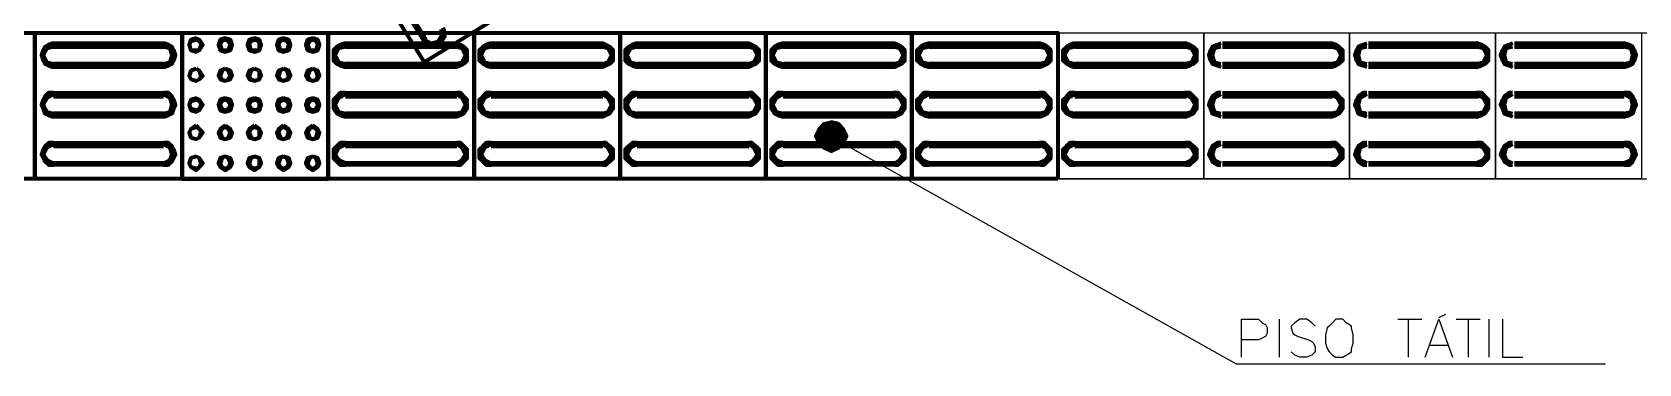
# Model space of a CAD drawing. Header units: millimetres. Extents: x 2273 to 2522, y 1034 to 1187.
# Drawn here: x 2297.339 to 2300.092, y 1104.944 to 1105.513 of the extents above; entities that cross this region are included whole.
import ezdxf

# ---------------------------------------------------------------- set-up
doc = ezdxf.new("R2010")
doc.units = ezdxf.units.MM
doc.linetypes.add('DASHED', pattern=[19.05, 12.7, -6.35])
doc.layers.add('LAYER8', color=8, linetype='Continuous')
doc.layers.add('PAREDES', color=4, linetype='Continuous', lineweight=100)
doc.layers.add('projeção coberta', color=252, linetype='DASHED', lineweight=0)

# ---------------------------------------------------------------- blocks, each defined once
blk = doc.blocks.new('VBCX')
at = {"layer": 'PAREDES', "color": 160, "linetype": 'Continuous'}
for points in [[(85.324, 142.0627), (85.224, 142.2245)], [(85.327, 142.0657), (85.2299, 142.2275)], [(85.3211, 142.0657), (85.327, 142.0598), (85.3328, 142.0569), (85.3417, 142.0539), (85.3505, 142.0569), (85.3534, 142.0627), (85.3593, 142.0716), (85.3593, 142.0775), (85.3564, 142.0863)], [(85.324, 142.0657), (85.3358, 142.0598), (85.3475, 142.0627), (85.3534, 142.0716), (85.3534, 142.0833)], [(84.6564, 141.8275), (84.4064, 141.8275), (84.4064, 142.0775), (84.6564, 142.0775), (84.6564, 141.8275)], [(84.9093, 141.8275), (84.6564, 141.8275), (84.6564, 142.0775), (84.9093, 142.0775), (84.9093, 141.8275)], [(84.6887, 142.0598), (84.6799, 142.0569), (84.674, 142.0539), (84.6711, 142.048), (84.6681, 142.0392), (84.6711, 142.0304), (84.674, 142.0245), (84.6799, 142.0216), (84.6887, 142.0186)], [(84.6887, 142.0539), (84.677, 142.051), (84.6711, 142.0392), (84.677, 142.0275), (84.6887, 142.0245)], [(84.6887, 142.0598), (84.877, 142.0598)], [(84.6887, 142.0539), (84.877, 142.0539)], [(84.877, 142.0186), (84.8858, 142.0216), (84.8917, 142.0245), (84.8946, 142.0304), (84.8975, 142.0392), (84.8946, 142.048), (84.8917, 142.0539), (84.8858, 142.0569), (84.877, 142.0598)], [(84.877, 142.0245), (84.8887, 142.0275), (84.8917, 142.0392), (84.8887, 142.051), (84.877, 142.0539)], [(85.4093, 141.8275), (85.1593, 141.8275), (85.1593, 142.0775), (85.4093, 142.0775), (85.4093, 141.8275)], [(85.1887, 142.0598), (85.1799, 142.0569), (85.174, 142.0539), (85.1681, 142.048), (85.1681, 142.0392), (85.1681, 142.0304), (85.174, 142.0245), (85.1799, 142.0216), (85.1887, 142.0186)], [(85.1887, 142.0539), (85.177, 142.051), (85.1711, 142.0392), (85.177, 142.0275), (85.1887, 142.0245)], [(85.1887, 142.0598), (85.3799, 142.0598)], [(85.1887, 142.0539), (85.3799, 142.0539)], [(85.3799, 142.0186), (85.3858, 142.0216), (85.3917, 142.0245), (85.3975, 142.0304), (85.3975, 142.0392), (85.3975, 142.048), (85.3917, 142.0539), (85.3858, 142.0569), (85.3799, 142.0598)], [(85.3799, 142.0245), (85.3887, 142.0275), (85.3946, 142.0392), (85.3887, 142.051), (85.3799, 142.0539)], [(85.6593, 141.8275), (85.4093, 141.8275), (85.4093, 142.0775), (85.6593, 142.0775), (85.6593, 141.8275)], [(85.4387, 142.0598), (85.4299, 142.0569), (85.424, 142.0539), (85.4181, 142.048), (85.4181, 142.0392), (85.4181, 142.0304), (85.424, 142.0245), (85.4299, 142.0216), (85.4387, 142.0186)], [(85.4387, 142.0539), (85.427, 142.051), (85.4211, 142.0392), (85.427, 142.0275), (85.4387, 142.0245)], [(85.4387, 142.0598), (85.6299, 142.0598)], [(85.4387, 142.0539), (85.6299, 142.0539)], [(85.6299, 142.0186), (85.6358, 142.0216), (85.6417, 142.0245), (85.6475, 142.0304), (85.6475, 142.0392), (85.6475, 142.048), (85.6417, 142.0539), (85.6358, 142.0569), (85.6299, 142.0598)], [(85.6299, 142.0245), (85.6387, 142.0275), (85.6446, 142.0392), (85.6387, 142.051), (85.6299, 142.0539)], [(85.9093, 141.8275), (85.6593, 141.8275), (85.6593, 142.0775), (85.9093, 142.0775), (85.9093, 141.8275)], [(85.6887, 142.0598), (85.6799, 142.0569), (85.674, 142.0539), (85.6681, 142.048), (85.6681, 142.0392), (85.6681, 142.0304), (85.674, 142.0245), (85.6799, 142.0216), (85.6887, 142.0186)], [(85.6887, 142.0539), (85.677, 142.051), (85.6711, 142.0392), (85.677, 142.0275), (85.6887, 142.0245)], [(85.6887, 142.0598), (85.8799, 142.0598)], [(85.6887, 142.0539), (85.8799, 142.0539)], [(85.8799, 142.0186), (85.8858, 142.0216), (85.8917, 142.0245), (85.8975, 142.0304), (85.8975, 142.0392), (85.8975, 142.048), (85.8917, 142.0539), (85.8858, 142.0569), (85.8799, 142.0598)], [(85.8799, 142.0245), (85.8887, 142.0275), (85.8946, 142.0392), (85.8887, 142.051), (85.8799, 142.0539)], [(86.1593, 141.8275), (85.9093, 141.8275), (85.9093, 142.0775), (86.1593, 142.0775), (86.1593, 141.8275)], [(85.9387, 142.0598), (85.9299, 142.0569), (85.924, 142.0539), (85.9181, 142.048), (85.9181, 142.0392), (85.9181, 142.0304), (85.924, 142.0245), (85.9299, 142.0216), (85.9387, 142.0186)], [(85.9387, 142.0539), (85.927, 142.051), (85.9211, 142.0392), (85.927, 142.0275), (85.9387, 142.0245)], [(85.9387, 142.0598), (86.1299, 142.0598)], [(85.9387, 142.0539), (86.1299, 142.0539)], [(86.1299, 142.0186), (86.1358, 142.0216), (86.1417, 142.0245), (86.1475, 142.0304), (86.1475, 142.0392), (86.1475, 142.048), (86.1417, 142.0539), (86.1358, 142.0569), (86.127, 142.0598)], [(86.1299, 142.0245), (86.1387, 142.0275), (86.1446, 142.0392), (86.1387, 142.051), (86.127, 142.0539)], [(86.4093, 141.8275), (86.1593, 141.8275), (86.1593, 142.0775), (86.4093, 142.0775), (86.4093, 141.8275)], [(86.1887, 142.0598), (86.1799, 142.0569), (86.174, 142.0539), (86.1681, 142.048), (86.1681, 142.0392), (86.1681, 142.0304), (86.174, 142.0245), (86.1799, 142.0216), (86.1887, 142.0186)], [(86.1887, 142.0539), (86.177, 142.051), (86.1711, 142.0392), (86.177, 142.0275), (86.1887, 142.0245)], [(86.1887, 142.0598), (86.3799, 142.0598)], [(86.1887, 142.0539), (86.3799, 142.0539)], [(86.3799, 142.0186), (86.3858, 142.0216), (86.3917, 142.0245), (86.3975, 142.0304), (86.3975, 142.0392), (86.3975, 142.048), (86.3917, 142.0539), (86.3858, 142.0569), (86.377, 142.0598)], [(86.377, 142.0245), (86.3887, 142.0275), (86.3946, 142.0392), (86.3887, 142.051), (86.377, 142.0539)], [(86.4387, 142.0598), (86.4299, 142.0569), (86.424, 142.0539), (86.4181, 142.048), (86.4181, 142.0392), (86.4181, 142.0304), (86.424, 142.0245), (86.4299, 142.0216), (86.4387, 142.0186)], [(86.4387, 142.0539), (86.427, 142.051), (86.4211, 142.0392), (86.427, 142.0275), (86.4387, 142.0245)], [(86.4387, 142.0598), (86.6299, 142.0598)], [(86.4387, 142.0539), (86.6299, 142.0539)], [(86.627, 142.0186), (86.6358, 142.0216), (86.6417, 142.0245), (86.6475, 142.0304), (86.6475, 142.0392), (86.6475, 142.048), (86.6417, 142.0539), (86.6358, 142.0569), (86.627, 142.0598)], [(86.627, 142.0245), (86.6387, 142.0275), (86.6446, 142.0392), (86.6387, 142.051), (86.627, 142.0539)], [(86.6887, 142.0598), (86.6828, 142.0569), (86.674, 142.0539), (86.6711, 142.048), (86.6681, 142.0392), (86.6711, 142.0304), (86.674, 142.0245), (86.6828, 142.0216), (86.6887, 142.0186)], [(86.6887, 142.0539), (86.677, 142.051), (86.674, 142.0392), (86.677, 142.0275), (86.6887, 142.0245)], [(86.6917, 142.0598), (86.8799, 142.0598)], [(86.6917, 142.0539), (86.8799, 142.0539)], [(86.877, 142.0186), (86.8858, 142.0216), (86.8917, 142.0245), (86.8975, 142.0304), (86.8975, 142.0392), (86.8975, 142.048), (86.8917, 142.0539), (86.8858, 142.0569), (86.877, 142.0598)], [(86.877, 142.0245), (86.8887, 142.0275), (86.8946, 142.0392), (86.8887, 142.051), (86.877, 142.0539)], [(86.9387, 142.0598), (86.9328, 142.0569), (86.924, 142.0539), (86.9211, 142.048), (86.9181, 142.0392), (86.9211, 142.0304), (86.924, 142.0245), (86.9328, 142.0216), (86.9387, 142.0186)], [(86.9387, 142.0539), (86.927, 142.051), (86.924, 142.0392), (86.927, 142.0275), (86.9387, 142.0245)], [(86.9417, 142.0598), (87.1299, 142.0598)], [(86.9417, 142.0539), (87.1299, 142.0539)], [(87.127, 142.0186), (87.1358, 142.0216), (87.1417, 142.0245), (87.1475, 142.0304), (87.1475, 142.0392), (87.1475, 142.048), (87.1417, 142.0539), (87.1358, 142.0569), (87.127, 142.0598)], [(87.127, 142.0245), (87.1387, 142.0275), (87.1446, 142.0392), (87.1387, 142.051), (87.127, 142.0539)], [(87.1887, 142.0598), (87.1828, 142.0569), (87.174, 142.0539), (87.1711, 142.048), (87.1681, 142.0392), (87.1711, 142.0304), (87.174, 142.0245), (87.1828, 142.0216), (87.1887, 142.0186)], [(87.1887, 142.0539), (87.177, 142.051), (87.174, 142.0392), (87.177, 142.0275), (87.1887, 142.0245)], [(87.1917, 142.0598), (87.3799, 142.0598)], [(87.1917, 142.0539), (87.3799, 142.0539)], [(87.3799, 142.0186), (87.3887, 142.0216), (87.3946, 142.0245), (87.3975, 142.0304), (87.4005, 142.0392), (87.3975, 142.048), (87.3946, 142.0539), (87.3887, 142.0569), (87.3799, 142.0598)], [(87.3799, 142.0245), (87.3917, 142.0275), (87.3946, 142.0392), (87.3917, 142.051), (87.3799, 142.0539)], [(84.877, 142.0245), (84.6887, 142.0245)], [(85.3799, 142.0245), (85.1887, 142.0245)], [(85.6299, 142.0245), (85.4387, 142.0245)], [(85.8799, 142.0245), (85.6887, 142.0245)], [(86.1299, 142.0245), (85.9387, 142.0245)], [(86.3799, 142.0245), (86.1887, 142.0245)], [(86.6299, 142.0245), (86.4387, 142.0245)], [(86.8799, 142.0245), (86.6917, 142.0245)], [(87.1299, 142.0245), (86.9417, 142.0245)], [(87.3799, 142.0245), (87.1917, 142.0245)], [(84.877, 142.0186), (84.6887, 142.0186)], [(85.3799, 142.0186), (85.1887, 142.0186)], [(85.6299, 142.0186), (85.4387, 142.0186)], [(85.8799, 142.0186), (85.6887, 142.0186)], [(86.1299, 142.0186), (85.9387, 142.0186)], [(86.3799, 142.0186), (86.1887, 142.0186)], [(86.6299, 142.0186), (86.4387, 142.0186)], [(86.8799, 142.0186), (86.6917, 142.0186)], [(87.1299, 142.0186), (86.9417, 142.0186)], [(87.3799, 142.0186), (87.1917, 142.0186)], [(84.6887, 141.9745), (84.6799, 141.9745), (84.674, 141.9686), (84.6711, 141.9627), (84.6681, 141.9539), (84.6711, 141.948), (84.674, 141.9392), (84.6799, 141.9363), (84.6887, 141.9333)], [(84.6887, 141.9716), (84.677, 141.9657), (84.6711, 141.9539), (84.677, 141.9422), (84.6887, 141.9392)], [(84.6887, 141.9745), (84.877, 141.9745)], [(84.877, 141.9333), (84.8858, 141.9363), (84.8917, 141.9392), (84.8946, 141.948), (84.8975, 141.9539), (84.8946, 141.9627), (84.8917, 141.9686), (84.8858, 141.9745), (84.877, 141.9745)], [(84.877, 141.9392), (84.8887, 141.9422), (84.8917, 141.9539), (84.8887, 141.9657), (84.877, 141.9716)], [(85.1887, 141.9745), (85.1799, 141.9745), (85.174, 141.9686), (85.1681, 141.9627), (85.1681, 141.9539), (85.1681, 141.948), (85.174, 141.9392), (85.1799, 141.9363), (85.1887, 141.9333)], [(85.1887, 141.9716), (85.177, 141.9657), (85.1711, 141.9539), (85.177, 141.9422), (85.1887, 141.9392)], [(85.1887, 141.9745), (85.3799, 141.9745)], [(85.3799, 141.9333), (85.3858, 141.9363), (85.3917, 141.9392), (85.3975, 141.948), (85.3975, 141.9539), (85.3975, 141.9627), (85.3917, 141.9686), (85.3858, 141.9745), (85.3799, 141.9745)], [(85.3799, 141.9392), (85.3887, 141.9422), (85.3946, 141.9539), (85.3887, 141.9657), (85.3799, 141.9716)], [(85.4387, 141.9745), (85.4299, 141.9745), (85.424, 141.9686), (85.4181, 141.9627), (85.4181, 141.9539), (85.4181, 141.948), (85.424, 141.9392), (85.4299, 141.9363), (85.4387, 141.9333)], [(85.4387, 141.9716), (85.427, 141.9657), (85.4211, 141.9539), (85.427, 141.9422), (85.4387, 141.9392)], [(85.4387, 141.9745), (85.6299, 141.9745)], [(85.6299, 141.9333), (85.6358, 141.9363), (85.6417, 141.9392), (85.6475, 141.948), (85.6475, 141.9539), (85.6475, 141.9627), (85.6417, 141.9686), (85.6358, 141.9745), (85.6299, 141.9745)], [(85.6299, 141.9392), (85.6387, 141.9422), (85.6446, 141.9539), (85.6387, 141.9657), (85.6299, 141.9716)], [(85.6887, 141.9745), (85.6799, 141.9745), (85.674, 141.9686), (85.6681, 141.9627), (85.6681, 141.9539), (85.6681, 141.948), (85.674, 141.9392), (85.6799, 141.9363), (85.6887, 141.9333)], [(85.6887, 141.9716), (85.677, 141.9657), (85.6711, 141.9539), (85.677, 141.9422), (85.6887, 141.9392)], [(85.6887, 141.9745), (85.8799, 141.9745)], [(85.8799, 141.9333), (85.8858, 141.9363), (85.8917, 141.9392), (85.8975, 141.948), (85.8975, 141.9539), (85.8975, 141.9627), (85.8917, 141.9686), (85.8858, 141.9745), (85.8799, 141.9745)], [(85.8799, 141.9392), (85.8887, 141.9422), (85.8946, 141.9539), (85.8887, 141.9657), (85.8799, 141.9716)], [(85.9387, 141.9745), (85.9299, 141.9745), (85.924, 141.9686), (85.9181, 141.9627), (85.9181, 141.9539), (85.9181, 141.948), (85.924, 141.9392), (85.9299, 141.9363), (85.9387, 141.9333)], [(85.9387, 141.9716), (85.927, 141.9657), (85.9211, 141.9539), (85.927, 141.9422), (85.9387, 141.9392)], [(85.9387, 141.9745), (86.1299, 141.9745)], [(86.1299, 141.9333), (86.1358, 141.9363), (86.1417, 141.9392), (86.1475, 141.948), (86.1475, 141.9539), (86.1475, 141.9627), (86.1417, 141.9686), (86.1358, 141.9745), (86.127, 141.9745)], [(86.1299, 141.9392), (86.1387, 141.9422), (86.1446, 141.9539), (86.1387, 141.9657), (86.127, 141.9716)], [(86.1887, 141.9745), (86.1799, 141.9745), (86.174, 141.9686), (86.1681, 141.9627), (86.1681, 141.9539), (86.1681, 141.948), (86.174, 141.9392), (86.1799, 141.9363), (86.1887, 141.9333)], [(86.1887, 141.9716), (86.177, 141.9657), (86.1711, 141.9539), (86.177, 141.9422), (86.1887, 141.9392)], [(86.1887, 141.9745), (86.3799, 141.9745)], [(86.3799, 141.9333), (86.3858, 141.9363), (86.3917, 141.9392), (86.3975, 141.948), (86.3975, 141.9539), (86.3975, 141.9627), (86.3917, 141.9686), (86.3858, 141.9745), (86.377, 141.9745)], [(86.377, 141.9392), (86.3887, 141.9422), (86.3946, 141.9539), (86.3887, 141.9657), (86.377, 141.9716)], [(86.4387, 141.9745), (86.4299, 141.9745), (86.424, 141.9686), (86.4181, 141.9627), (86.4181, 141.9539), (86.4181, 141.948), (86.424, 141.9392), (86.4299, 141.9363), (86.4387, 141.9333)], [(86.4387, 141.9716), (86.427, 141.9657), (86.4211, 141.9539), (86.427, 141.9422), (86.4387, 141.9392)], [(86.4387, 141.9745), (86.6299, 141.9745)], [(86.627, 141.9333), (86.6358, 141.9363), (86.6417, 141.9392), (86.6475, 141.948), (86.6475, 141.9539), (86.6475, 141.9627), (86.6417, 141.9686), (86.6358, 141.9745), (86.627, 141.9745)], [(86.627, 141.9392), (86.6387, 141.9422), (86.6446, 141.9539), (86.6387, 141.9657), (86.627, 141.9716)], [(86.6887, 141.9745), (86.6828, 141.9745), (86.674, 141.9686), (86.6711, 141.9627), (86.6681, 141.9539), (86.6711, 141.948), (86.674, 141.9392), (86.6828, 141.9363), (86.6887, 141.9333)], [(86.6887, 141.9716), (86.677, 141.9657), (86.674, 141.9539), (86.677, 141.9422), (86.6887, 141.9392)], [(86.6917, 141.9745), (86.8799, 141.9745)], [(86.877, 141.9333), (86.8858, 141.9363), (86.8917, 141.9392), (86.8975, 141.948), (86.8975, 141.9539), (86.8975, 141.9627), (86.8917, 141.9686), (86.8858, 141.9745), (86.877, 141.9745)], [(86.877, 141.9392), (86.8887, 141.9422), (86.8946, 141.9539), (86.8887, 141.9657), (86.877, 141.9716)], [(86.9387, 141.9745), (86.9328, 141.9745), (86.924, 141.9686), (86.9211, 141.9627), (86.9181, 141.9539), (86.9211, 141.948), (86.924, 141.9392), (86.9328, 141.9363), (86.9387, 141.9333)], [(86.9387, 141.9716), (86.927, 141.9657), (86.924, 141.9539), (86.927, 141.9422), (86.9387, 141.9392)], [(86.9417, 141.9745), (87.1299, 141.9745)], [(87.127, 141.9333), (87.1358, 141.9363), (87.1417, 141.9392), (87.1475, 141.948), (87.1475, 141.9539), (87.1475, 141.9627), (87.1417, 141.9686), (87.1358, 141.9745), (87.127, 141.9745)], [(87.127, 141.9392), (87.1387, 141.9422), (87.1446, 141.9539), (87.1387, 141.9657), (87.127, 141.9716)], [(87.1887, 141.9745), (87.1828, 141.9745), (87.174, 141.9686), (87.1711, 141.9627), (87.1681, 141.9539), (87.1711, 141.948), (87.174, 141.9392), (87.1828, 141.9363), (87.1887, 141.9333)], [(87.1887, 141.9716), (87.177, 141.9657), (87.174, 141.9539), (87.177, 141.9422), (87.1887, 141.9392)], [(87.1917, 141.9745), (87.3799, 141.9745)], [(87.3799, 141.9333), (87.3887, 141.9363), (87.3946, 141.9392), (87.3975, 141.948), (87.4005, 141.9539), (87.3975, 141.9627), (87.3946, 141.9686), (87.3887, 141.9745), (87.3799, 141.9745)], [(87.3799, 141.9392), (87.3917, 141.9422), (87.3946, 141.9539), (87.3917, 141.9657), (87.3799, 141.9716)], [(84.6887, 141.9686), (84.877, 141.9686)], [(85.1887, 141.9686), (85.3799, 141.9686)], [(85.4387, 141.9686), (85.6299, 141.9686)], [(85.6887, 141.9686), (85.8799, 141.9686)], [(85.9387, 141.9686), (86.1299, 141.9686)], [(86.1887, 141.9686), (86.3799, 141.9686)], [(86.4387, 141.9686), (86.6299, 141.9686)], [(86.6917, 141.9686), (86.8799, 141.9686)], [(86.9417, 141.9686), (87.1299, 141.9686)], [(87.1917, 141.9686), (87.3799, 141.9686)], [(84.877, 141.9392), (84.6887, 141.9392)], [(84.877, 141.9333), (84.6887, 141.9333)], [(85.3799, 141.9392), (85.1887, 141.9392)], [(85.3799, 141.9333), (85.1887, 141.9333)], [(85.6299, 141.9392), (85.4387, 141.9392)], [(85.6299, 141.9333), (85.4387, 141.9333)], [(85.8799, 141.9392), (85.6887, 141.9392)], [(85.8799, 141.9333), (85.6887, 141.9333)], [(86.1299, 141.9392), (85.9387, 141.9392)], [(86.1299, 141.9333), (85.9387, 141.9333)], [(86.3799, 141.9392), (86.1887, 141.9392)], [(86.3799, 141.9333), (86.1887, 141.9333)], [(86.6299, 141.9392), (86.4387, 141.9392)], [(86.6299, 141.9333), (86.4387, 141.9333)], [(86.8799, 141.9392), (86.6917, 141.9392)], [(86.8799, 141.9333), (86.6917, 141.9333)], [(87.1299, 141.9392), (86.9417, 141.9392)], [(87.1299, 141.9333), (86.9417, 141.9333)], [(87.3799, 141.9392), (87.1917, 141.9392)], [(87.3799, 141.9333), (87.1917, 141.9333)], [(84.6887, 141.8892), (84.6799, 141.8892), (84.674, 141.8833), (84.6711, 141.8775), (84.6681, 141.8686), (84.6711, 141.8627), (84.674, 141.8569), (84.6799, 141.851), (84.6887, 141.851)], [(84.6887, 141.8892), (84.877, 141.8892)], [(84.877, 141.851), (84.8858, 141.851), (84.8917, 141.8569), (84.8946, 141.8627), (84.8975, 141.8686), (84.8946, 141.8775), (84.8917, 141.8833), (84.8858, 141.8892), (84.877, 141.8892)], [(85.1887, 141.8892), (85.1799, 141.8892), (85.174, 141.8833), (85.1681, 141.8775), (85.1681, 141.8686), (85.1681, 141.8627), (85.174, 141.8569), (85.1799, 141.851), (85.1887, 141.851)], [(85.1887, 141.8892), (85.3799, 141.8892)], [(85.3799, 141.851), (85.3858, 141.851), (85.3917, 141.8569), (85.3975, 141.8627), (85.3975, 141.8686), (85.3975, 141.8775), (85.3917, 141.8833), (85.3858, 141.8892), (85.3799, 141.8892)], [(85.4387, 141.8892), (85.4299, 141.8892), (85.424, 141.8833), (85.4181, 141.8775), (85.4181, 141.8686), (85.4181, 141.8627), (85.424, 141.8569), (85.4299, 141.851), (85.4387, 141.851)], [(85.4387, 141.8892), (85.6299, 141.8892)], [(85.6299, 141.851), (85.6358, 141.851), (85.6417, 141.8569), (85.6475, 141.8627), (85.6475, 141.8686), (85.6475, 141.8775), (85.6417, 141.8833), (85.6358, 141.8892), (85.6299, 141.8892)], [(85.6887, 141.8892), (85.6799, 141.8892), (85.674, 141.8833), (85.6681, 141.8775), (85.6681, 141.8686), (85.6681, 141.8627), (85.674, 141.8569), (85.6799, 141.851), (85.6887, 141.851)], [(85.6887, 141.8892), (85.8799, 141.8892)], [(85.8799, 141.851), (85.8858, 141.851), (85.8917, 141.8569), (85.8975, 141.8627), (85.8975, 141.8686), (85.8975, 141.8775), (85.8917, 141.8833), (85.8858, 141.8892), (85.8799, 141.8892)], [(85.9387, 141.8892), (85.9299, 141.8892), (85.924, 141.8833), (85.9181, 141.8775), (85.9181, 141.8686), (85.9181, 141.8627), (85.924, 141.8569), (85.9299, 141.851), (85.9387, 141.851)], [(85.9387, 141.8892), (86.1299, 141.8892)], [(86.1299, 141.851), (86.1358, 141.851), (86.1417, 141.8569), (86.1475, 141.8627), (86.1475, 141.8686), (86.1475, 141.8775), (86.1417, 141.8833), (86.1358, 141.8892), (86.127, 141.8892)], [(86.1887, 141.8892), (86.1799, 141.8892), (86.174, 141.8833), (86.1681, 141.8775), (86.1681, 141.8686), (86.1681, 141.8627), (86.174, 141.8569), (86.1799, 141.851), (86.1887, 141.851)], [(86.1887, 141.8892), (86.3799, 141.8892)], [(86.3799, 141.851), (86.3858, 141.851), (86.3917, 141.8569), (86.3975, 141.8627), (86.3975, 141.8686), (86.3975, 141.8775), (86.3917, 141.8833), (86.3858, 141.8892), (86.377, 141.8892)], [(86.4387, 141.8892), (86.4299, 141.8892), (86.424, 141.8833), (86.4181, 141.8775), (86.4181, 141.8686), (86.4181, 141.8627), (86.424, 141.8569), (86.4299, 141.851), (86.4387, 141.851)], [(86.4387, 141.8892), (86.6299, 141.8892)], [(86.627, 141.851), (86.6358, 141.851), (86.6417, 141.8569), (86.6475, 141.8627), (86.6475, 141.8686), (86.6475, 141.8775), (86.6417, 141.8833), (86.6358, 141.8892), (86.627, 141.8892)], [(86.6887, 141.8892), (86.6828, 141.8892), (86.674, 141.8833), (86.6711, 141.8775), (86.6681, 141.8686), (86.6711, 141.8627), (86.674, 141.8569), (86.6828, 141.851), (86.6887, 141.851)], [(86.6917, 141.8892), (86.8799, 141.8892)], [(86.877, 141.851), (86.8858, 141.851), (86.8917, 141.8569), (86.8975, 141.8627), (86.8975, 141.8686), (86.8975, 141.8775), (86.8917, 141.8833), (86.8858, 141.8892), (86.877, 141.8892)], [(86.9387, 141.8892), (86.9328, 141.8892), (86.924, 141.8833), (86.9211, 141.8775), (86.9181, 141.8686), (86.9211, 141.8627), (86.924, 141.8569), (86.9328, 141.851), (86.9387, 141.851)], [(86.9417, 141.8892), (87.1299, 141.8892)], [(87.127, 141.851), (87.1358, 141.851), (87.1417, 141.8569), (87.1475, 141.8627), (87.1475, 141.8686), (87.1475, 141.8775), (87.1417, 141.8833), (87.1358, 141.8892), (87.127, 141.8892)], [(87.1887, 141.8892), (87.1828, 141.8892), (87.174, 141.8833), (87.1711, 141.8775), (87.1681, 141.8686), (87.1711, 141.8627), (87.174, 141.8569), (87.1828, 141.851), (87.1887, 141.851)], [(87.1917, 141.8892), (87.3799, 141.8892)], [(87.3799, 141.851), (87.3887, 141.851), (87.3946, 141.8569), (87.3975, 141.8627), (87.4005, 141.8686), (87.3975, 141.8775), (87.3946, 141.8833), (87.3887, 141.8892), (87.3799, 141.8892)], [(84.6887, 141.8863), (84.677, 141.8804), (84.6711, 141.8686), (84.677, 141.8598), (84.6887, 141.8539)], [(84.6887, 141.8833), (84.877, 141.8833)], [(84.877, 141.8539), (84.8887, 141.8598), (84.8917, 141.8686), (84.8887, 141.8804), (84.877, 141.8863)], [(85.1887, 141.8863), (85.177, 141.8804), (85.1711, 141.8686), (85.177, 141.8598), (85.1887, 141.8539)], [(85.1887, 141.8833), (85.3799, 141.8833)], [(85.3799, 141.8539), (85.3887, 141.8598), (85.3946, 141.8686), (85.3887, 141.8804), (85.3799, 141.8863)], [(85.4387, 141.8863), (85.427, 141.8804), (85.4211, 141.8686), (85.427, 141.8598), (85.4387, 141.8539)], [(85.4387, 141.8833), (85.6299, 141.8833)], [(85.6299, 141.8539), (85.6387, 141.8598), (85.6446, 141.8686), (85.6387, 141.8804), (85.6299, 141.8863)], [(85.6887, 141.8863), (85.677, 141.8804), (85.6711, 141.8686), (85.677, 141.8598), (85.6887, 141.8539)], [(85.6887, 141.8833), (85.8799, 141.8833)], [(85.8799, 141.8539), (85.8887, 141.8598), (85.8946, 141.8686), (85.8887, 141.8804), (85.8799, 141.8863)], [(85.9387, 141.8863), (85.927, 141.8804), (85.9211, 141.8686), (85.927, 141.8598), (85.9387, 141.8539)], [(85.9387, 141.8833), (86.1299, 141.8833)], [(86.1299, 141.8539), (86.1387, 141.8598), (86.1446, 141.8686), (86.1387, 141.8804), (86.127, 141.8863)], [(86.1887, 141.8863), (86.177, 141.8804), (86.1711, 141.8686), (86.177, 141.8598), (86.1887, 141.8539)], [(86.1887, 141.8833), (86.3799, 141.8833)], [(86.377, 141.8539), (86.3887, 141.8598), (86.3946, 141.8686), (86.3887, 141.8804), (86.377, 141.8863)], [(86.4387, 141.8863), (86.427, 141.8804), (86.4211, 141.8686), (86.427, 141.8598), (86.4387, 141.8539)], [(86.4387, 141.8833), (86.6299, 141.8833)], [(86.627, 141.8539), (86.6387, 141.8598), (86.6446, 141.8686), (86.6387, 141.8804), (86.627, 141.8863)], [(86.6887, 141.8863), (86.677, 141.8804), (86.674, 141.8686), (86.677, 141.8598), (86.6887, 141.8539)], [(86.6917, 141.8833), (86.8799, 141.8833)], [(86.877, 141.8539), (86.8887, 141.8598), (86.8946, 141.8686), (86.8887, 141.8804), (86.877, 141.8863)], [(86.9387, 141.8863), (86.927, 141.8804), (86.924, 141.8686), (86.927, 141.8598), (86.9387, 141.8539)], [(86.9417, 141.8833), (87.1299, 141.8833)], [(87.127, 141.8539), (87.1387, 141.8598), (87.1446, 141.8686), (87.1387, 141.8804), (87.127, 141.8863)], [(87.1887, 141.8863), (87.177, 141.8804), (87.174, 141.8686), (87.177, 141.8598), (87.1887, 141.8539)], [(87.1917, 141.8833), (87.3799, 141.8833)], [(87.3799, 141.8539), (87.3917, 141.8598), (87.3946, 141.8686), (87.3917, 141.8804), (87.3799, 141.8863)], [(84.877, 141.8539), (84.6887, 141.8539)], [(84.877, 141.851), (84.6887, 141.851)], [(85.3799, 141.8539), (85.1887, 141.8539)], [(85.3799, 141.851), (85.1887, 141.851)], [(85.6299, 141.8539), (85.4387, 141.8539)], [(85.6299, 141.851), (85.4387, 141.851)], [(85.8799, 141.8539), (85.6887, 141.8539)], [(85.8799, 141.851), (85.6887, 141.851)], [(86.1299, 141.8539), (85.9387, 141.8539)], [(86.1299, 141.851), (85.9387, 141.851)], [(86.3799, 141.8539), (86.1887, 141.8539)], [(86.3799, 141.851), (86.1887, 141.851)], [(86.6299, 141.8539), (86.4387, 141.8539)], [(86.6299, 141.851), (86.4387, 141.851)], [(86.8799, 141.8539), (86.6917, 141.8539)], [(86.8799, 141.851), (86.6917, 141.851)], [(87.1299, 141.8539), (86.9417, 141.8539)], [(87.1299, 141.851), (86.9417, 141.851)], [(87.3799, 141.8539), (87.1917, 141.8539)], [(87.3799, 141.851), (87.1917, 141.851)]]:
    blk.add_lwpolyline(points, dxfattribs=at)
at = {"layer": 'PAREDES', "color": 30, "linetype": 'Continuous'}
for points in [[(84.9093, 142.0775), (85.1593, 142.0775), (85.1593, 141.8275), (84.9093, 141.8275), (84.9093, 142.0775)], [(84.9328, 142.0686), (84.924, 142.0657), (84.9211, 142.0569), (84.924, 142.048), (84.9328, 142.0451), (84.9387, 142.048), (84.9446, 142.0569), (84.9387, 142.0657), (84.9328, 142.0686)], [(84.9328, 142.0657), (84.924, 142.0627), (84.9211, 142.0569), (84.924, 142.048), (84.9328, 142.048), (84.9387, 142.048), (84.9417, 142.0569), (84.9387, 142.0627), (84.9328, 142.0657)], [(84.9828, 142.0686), (84.974, 142.0657), (84.9711, 142.0569), (84.974, 142.048), (84.9828, 142.0451), (84.9917, 142.048), (84.9946, 142.0569), (84.9917, 142.0657), (84.9828, 142.0686)], [(84.9828, 142.0657), (84.977, 142.0627), (84.974, 142.0569), (84.977, 142.048), (84.9828, 142.048), (84.9887, 142.048), (84.9917, 142.0569), (84.9887, 142.0627), (84.9828, 142.0657)], [(85.0328, 142.0686), (85.024, 142.0657), (85.0211, 142.0569), (85.024, 142.048), (85.0328, 142.0451), (85.0417, 142.048), (85.0446, 142.0569), (85.0417, 142.0657), (85.0328, 142.0686)], [(85.0328, 142.0657), (85.027, 142.0627), (85.024, 142.0569), (85.027, 142.048), (85.0328, 142.048), (85.0417, 142.048), (85.0417, 142.0569), (85.0417, 142.0627), (85.0328, 142.0657)], [(85.0828, 142.0686), (85.074, 142.0657), (85.0711, 142.0569), (85.074, 142.048), (85.0828, 142.0451), (85.0917, 142.048), (85.0946, 142.0569), (85.0917, 142.0657), (85.0828, 142.0686)], [(85.0828, 142.0657), (85.077, 142.0627), (85.074, 142.0569), (85.077, 142.048), (85.0828, 142.048), (85.0887, 142.048), (85.0917, 142.0569), (85.0887, 142.0627), (85.0828, 142.0657)], [(85.1328, 142.0686), (85.124, 142.0657), (85.1211, 142.0569), (85.124, 142.048), (85.1328, 142.0451), (85.1417, 142.048), (85.1446, 142.0569), (85.1417, 142.0657), (85.1328, 142.0686)], [(85.1328, 142.0657), (85.127, 142.0627), (85.124, 142.0569), (85.127, 142.048), (85.1328, 142.048), (85.1387, 142.048), (85.1417, 142.0569), (85.1387, 142.0627), (85.1328, 142.0657)], [(84.9328, 142.0157), (84.924, 142.0127), (84.9211, 142.0039), (84.924, 141.998), (84.9328, 141.9951), (84.9387, 141.998), (84.9417, 142.0039), (84.9387, 142.0127), (84.9328, 142.0157)], [(84.9328, 142.0157), (84.924, 142.0127), (84.9211, 142.0039), (84.924, 141.998), (84.9328, 141.9951), (84.9387, 141.998), (84.9446, 142.0039), (84.9387, 142.0127), (84.9328, 142.0157)], [(84.9828, 142.0157), (84.974, 142.0127), (84.9711, 142.0039), (84.974, 141.998), (84.9828, 141.9951), (84.9917, 141.998), (84.9946, 142.0039), (84.9917, 142.0127), (84.9828, 142.0157)], [(84.9828, 142.0157), (84.977, 142.0127), (84.974, 142.0039), (84.977, 141.998), (84.9828, 141.9951), (84.9887, 141.998), (84.9917, 142.0039), (84.9887, 142.0127), (84.9828, 142.0157)], [(85.0328, 142.0157), (85.024, 142.0127), (85.0211, 142.0039), (85.024, 141.998), (85.0328, 141.9951), (85.0417, 141.998), (85.0446, 142.0039), (85.0417, 142.0127), (85.0328, 142.0157)], [(85.0328, 142.0157), (85.027, 142.0127), (85.024, 142.0039), (85.027, 141.998), (85.0328, 141.9951), (85.0417, 141.998), (85.0417, 142.0039), (85.0417, 142.0127), (85.0328, 142.0157)], [(85.0828, 142.0157), (85.074, 142.0127), (85.0711, 142.0039), (85.074, 141.998), (85.0828, 141.9951), (85.0917, 141.998), (85.0946, 142.0039), (85.0917, 142.0127), (85.0828, 142.0157)], [(85.0828, 142.0157), (85.077, 142.0127), (85.074, 142.0039), (85.077, 141.998), (85.0828, 141.9951), (85.0887, 141.998), (85.0917, 142.0039), (85.0887, 142.0127), (85.0828, 142.0157)], [(85.1328, 142.0157), (85.124, 142.0127), (85.1211, 142.0039), (85.124, 141.998), (85.1328, 141.9951), (85.1417, 141.998), (85.1446, 142.0039), (85.1417, 142.0127), (85.1328, 142.0157)], [(85.1328, 142.0157), (85.127, 142.0127), (85.124, 142.0039), (85.127, 141.998), (85.1328, 141.9951), (85.1387, 141.998), (85.1417, 142.0039), (85.1387, 142.0127), (85.1328, 142.0157)], [(84.9328, 141.9657), (84.924, 141.9627), (84.9211, 141.9539), (84.924, 141.9451), (84.9328, 141.9422), (84.9387, 141.9451), (84.9446, 141.9539), (84.9387, 141.9627), (84.9328, 141.9657)], [(84.9328, 141.9627), (84.924, 141.9598), (84.9211, 141.9539), (84.924, 141.948), (84.9328, 141.9451), (84.9387, 141.948), (84.9417, 141.9539), (84.9387, 141.9598), (84.9328, 141.9627)], [(84.9828, 141.9657), (84.974, 141.9627), (84.9711, 141.9539), (84.974, 141.9451), (84.9828, 141.9422), (84.9917, 141.9451), (84.9946, 141.9539), (84.9917, 141.9627), (84.9828, 141.9657)], [(84.9828, 141.9627), (84.977, 141.9598), (84.974, 141.9539), (84.977, 141.948), (84.9828, 141.9451), (84.9887, 141.948), (84.9917, 141.9539), (84.9887, 141.9598), (84.9828, 141.9627)], [(85.0328, 141.9657), (85.024, 141.9627), (85.0211, 141.9539), (85.024, 141.9451), (85.0328, 141.9422), (85.0417, 141.9451), (85.0446, 141.9539), (85.0417, 141.9627), (85.0328, 141.9657)], [(85.0328, 141.9627), (85.027, 141.9598), (85.024, 141.9539), (85.027, 141.948), (85.0328, 141.9451), (85.0417, 141.948), (85.0417, 141.9539), (85.0417, 141.9598), (85.0328, 141.9627)], [(85.0828, 141.9657), (85.074, 141.9627), (85.0711, 141.9539), (85.074, 141.9451), (85.0828, 141.9422), (85.0917, 141.9451), (85.0946, 141.9539), (85.0917, 141.9627), (85.0828, 141.9657)], [(85.0828, 141.9627), (85.077, 141.9598), (85.074, 141.9539), (85.077, 141.948), (85.0828, 141.9451), (85.0887, 141.948), (85.0917, 141.9539), (85.0887, 141.9598), (85.0828, 141.9627)], [(85.1328, 141.9657), (85.124, 141.9627), (85.1211, 141.9539), (85.124, 141.9451), (85.1328, 141.9422), (85.1417, 141.9451), (85.1446, 141.9539), (85.1417, 141.9627), (85.1328, 141.9657)], [(85.1328, 141.9627), (85.127, 141.9598), (85.124, 141.9539), (85.127, 141.948), (85.1328, 141.9451), (85.1387, 141.948), (85.1417, 141.9539), (85.1387, 141.9598), (85.1328, 141.9627)], [(84.9328, 141.9186), (84.924, 141.9127), (84.9211, 141.9069), (84.924, 141.898), (84.9328, 141.8951), (84.9387, 141.898), (84.9446, 141.9069), (84.9387, 141.9127), (84.9328, 141.9186)], [(84.9328, 141.9157), (84.924, 141.9127), (84.9211, 141.9069), (84.924, 141.898), (84.9328, 141.8951), (84.9387, 141.898), (84.9417, 141.9069), (84.9387, 141.9127), (84.9328, 141.9157)], [(84.9828, 141.9186), (84.974, 141.9127), (84.9711, 141.9069), (84.974, 141.898), (84.9828, 141.8951), (84.9917, 141.898), (84.9946, 141.9069), (84.9917, 141.9127), (84.9828, 141.9186)], [(84.9828, 141.9157), (84.977, 141.9127), (84.974, 141.9069), (84.977, 141.898), (84.9828, 141.8951), (84.9887, 141.898), (84.9917, 141.9069), (84.9887, 141.9127), (84.9828, 141.9157)], [(85.0328, 141.9186), (85.024, 141.9127), (85.0211, 141.9069), (85.024, 141.898), (85.0328, 141.8951), (85.0417, 141.898), (85.0446, 141.9069), (85.0417, 141.9127), (85.0328, 141.9186)], [(85.0328, 141.9157), (85.027, 141.9127), (85.024, 141.9069), (85.027, 141.898), (85.0328, 141.8951), (85.0417, 141.898), (85.0417, 141.9069), (85.0417, 141.9127), (85.0328, 141.9157)], [(85.0828, 141.9186), (85.074, 141.9127), (85.0711, 141.9069), (85.074, 141.898), (85.0828, 141.8951), (85.0917, 141.898), (85.0946, 141.9069), (85.0917, 141.9127), (85.0828, 141.9186)], [(85.0828, 141.9157), (85.077, 141.9127), (85.074, 141.9069), (85.077, 141.898), (85.0828, 141.8951), (85.0887, 141.898), (85.0917, 141.9069), (85.0887, 141.9127), (85.0828, 141.9157)], [(85.1328, 141.9186), (85.124, 141.9127), (85.1211, 141.9069), (85.124, 141.898), (85.1328, 141.8951), (85.1417, 141.898), (85.1446, 141.9069), (85.1417, 141.9127), (85.1328, 141.9186)], [(85.1328, 141.9157), (85.127, 141.9127), (85.124, 141.9069), (85.127, 141.898), (85.1328, 141.8951), (85.1387, 141.898), (85.1417, 141.9069), (85.1387, 141.9127), (85.1328, 141.9157)], [(84.9328, 141.8657), (84.924, 141.8627), (84.9211, 141.8539), (84.924, 141.848), (84.9328, 141.8451), (84.9387, 141.848), (84.9417, 141.8539), (84.9387, 141.8627), (84.9328, 141.8657)], [(84.9328, 141.8657), (84.924, 141.8627), (84.9211, 141.8539), (84.924, 141.848), (84.9328, 141.8422), (84.9387, 141.848), (84.9446, 141.8539), (84.9387, 141.8627), (84.9328, 141.8657)], [(84.9828, 141.8657), (84.974, 141.8627), (84.9711, 141.8539), (84.974, 141.848), (84.9828, 141.8422), (84.9917, 141.848), (84.9946, 141.8539), (84.9917, 141.8627), (84.9828, 141.8657)], [(84.9828, 141.8657), (84.977, 141.8627), (84.974, 141.8539), (84.977, 141.848), (84.9828, 141.8451), (84.9887, 141.848), (84.9917, 141.8539), (84.9887, 141.8627), (84.9828, 141.8657)], [(85.0328, 141.8657), (85.024, 141.8627), (85.0211, 141.8539), (85.024, 141.848), (85.0328, 141.8422), (85.0417, 141.848), (85.0446, 141.8539), (85.0417, 141.8627), (85.0328, 141.8657)], [(85.0328, 141.8657), (85.027, 141.8627), (85.024, 141.8539), (85.027, 141.848), (85.0328, 141.8451), (85.0417, 141.848), (85.0417, 141.8539), (85.0417, 141.8627), (85.0328, 141.8657)], [(85.0828, 141.8657), (85.074, 141.8627), (85.0711, 141.8539), (85.074, 141.848), (85.0828, 141.8422), (85.0917, 141.848), (85.0946, 141.8539), (85.0917, 141.8627), (85.0828, 141.8657)], [(85.0828, 141.8657), (85.077, 141.8627), (85.074, 141.8539), (85.077, 141.848), (85.0828, 141.8451), (85.0887, 141.848), (85.0917, 141.8539), (85.0887, 141.8627), (85.0828, 141.8657)], [(85.1328, 141.8657), (85.124, 141.8627), (85.1211, 141.8539), (85.124, 141.848), (85.1328, 141.8422), (85.1417, 141.848), (85.1446, 141.8539), (85.1417, 141.8627), (85.1328, 141.8657)], [(85.1328, 141.8657), (85.127, 141.8627), (85.124, 141.8539), (85.127, 141.848), (85.1328, 141.8451), (85.1387, 141.848), (85.1417, 141.8539), (85.1387, 141.8627), (85.1328, 141.8657)], [(84.9093, 141.8275), (85.1593, 141.8275)]]:
    blk.add_lwpolyline(points, dxfattribs=at)
blk = doc.blocks.new('KJIUY')
at = {"layer": 'PAREDES', "color": 160, "linetype": 'Continuous'}
blk.add_lwpolyline([(85.324, 142.0275), (85.1917, 142.2392), (85.4064, 142.3716), (85.5358, 142.1569), (85.324, 142.0275)], dxfattribs=at)
at = {"color": 0, "linetype": 'ByBlock'}
blk.add_blockref('VBCX', (0, 0), dxfattribs=at)
blk = doc.blocks.new('FDRT')
at = {"layer": 'projeção coberta', "linetype": 'Continuous'}
for points in [[(86.0328, 141.9216), (86.0211, 141.9245), (86.0211, 141.901), (86.0328, 141.9216), (86.0211, 141.9245), (86.0211, 141.901), (86.0093, 141.9216), (86.0211, 141.9245), (86.0328, 141.9216), (86.0211, 141.901), (86.0093, 141.9216), (86.0005, 141.9127), (86.0211, 141.901)], [(86.0417, 141.8892), (86.0475, 141.901), (86.0211, 141.901), (86.0417, 141.8892), (86.0475, 141.901), (86.0211, 141.901), (86.0417, 141.9127), (86.0475, 141.901), (86.0417, 141.8892), (86.0211, 141.901), (86.0417, 141.9127), (86.0328, 141.9216), (86.0211, 141.901)], [(86.0005, 141.9127), (85.9946, 141.901), (86.0211, 141.901), (86.0005, 141.9127), (85.9946, 141.901), (86.0211, 141.901), (86.0005, 141.8892), (85.9946, 141.901), (86.0005, 141.9127), (86.0211, 141.901), (86.0005, 141.8892), (86.0093, 141.8804), (86.0211, 141.901)], [(86.0093, 141.8804), (86.0211, 141.8745), (86.0211, 141.901), (86.0093, 141.8804), (86.0211, 141.8745), (86.0211, 141.901), (86.0328, 141.8804), (86.0211, 141.8745), (86.0093, 141.8804), (86.0211, 141.901), (86.0328, 141.8804), (86.0417, 141.8892), (86.0211, 141.901)]]:
    blk.add_hatch(color=0, dxfattribs=at).paths.add_polyline_path(points)
at = {"layer": 'PAREDES', "color": 0, "linetype": 'Continuous'}
for points in [[(86.0211, 141.901), (86.0093, 141.9216), (86.0005, 141.9127), (86.0211, 141.901)], [(86.0211, 141.9245), (86.0211, 141.901), (86.0093, 141.9216), (86.0211, 141.9245)], [(86.0328, 141.9216), (86.0211, 141.9245), (86.0211, 141.901), (86.0328, 141.9216)], [(86.0211, 141.901), (86.0417, 141.9127), (86.0328, 141.9216), (86.0211, 141.901)], [(86.0005, 141.9127), (85.9946, 141.901), (86.0211, 141.901), (86.0005, 141.9127)], [(85.9946, 141.901), (86.0211, 141.901), (86.0005, 141.8892), (85.9946, 141.901)], [(86.0211, 141.901), (86.0005, 141.8892), (86.0093, 141.8804), (86.0211, 141.901)], [(86.0093, 141.8804), (86.0211, 141.8745), (86.0211, 141.901), (86.0093, 141.8804)], [(86.0475, 141.901), (86.0211, 141.901), (86.0417, 141.9127), (86.0475, 141.901)], [(86.0211, 141.8745), (86.0211, 141.901), (86.0328, 141.8804), (86.0211, 141.8745)], [(86.0211, 141.901), (86.0328, 141.8804), (86.0417, 141.8892), (86.0211, 141.901)], [(86.0417, 141.8892), (86.0475, 141.901), (86.0211, 141.901), (86.0417, 141.8892)]]:
    blk.add_lwpolyline(points, dxfattribs=at)

msp = doc.modelspace()

# ---------------------------------------------------------------- linework, layer by layer
at = {"layer": 'LAYER8', "color": 0, "linetype": 'Continuous'}
for points in [[(2274.0813, 1105.5118), (2303.999, 1105.5118)], [(2298.7284, 1105.3236), (2298.7519, 1105.3089), (2299.4019, 1104.9442), (2300.0343, 1104.9442)], [(2274.0813, 1105.2618), (2303.999, 1105.2618)], [(2299.4108, 1104.956), (2299.4108, 1105.0207), (2299.4402, 1105.0207), (2299.4461, 1105.0148), (2299.4519, 1105.0118), (2299.4549, 1105.006), (2299.4549, 1104.9971), (2299.4519, 1104.9913), (2299.4461, 1104.9883), (2299.4402, 1104.9854), (2299.4108, 1104.9854)], [(2299.4755, 1105.0207), (2299.4755, 1104.956)], [(2299.5372, 1105.0089), (2299.5313, 1105.0148), (2299.5225, 1105.0207), (2299.5108, 1105.0207), (2299.5019, 1105.0148), (2299.4961, 1105.0089), (2299.4961, 1105.006), (2299.499, 1104.9971), (2299.5019, 1104.9942), (2299.5078, 1104.9913), (2299.5255, 1104.9854), (2299.5313, 1104.9824), (2299.5343, 1104.9795), (2299.5372, 1104.9736), (2299.5372, 1104.9648), (2299.5313, 1104.9589), (2299.5225, 1104.956), (2299.5108, 1104.956), (2299.5019, 1104.9589), (2299.4961, 1104.9648)], [(2299.5725, 1105.0207), (2299.5666, 1105.0148), (2299.5608, 1105.0089), (2299.5578, 1105.006), (2299.5549, 1104.9942), (2299.5549, 1104.9795), (2299.5578, 1104.9707), (2299.5608, 1104.9648), (2299.5666, 1104.9589), (2299.5725, 1104.956), (2299.5843, 1104.956), (2299.5902, 1104.9589), (2299.599, 1104.9648), (2299.599, 1104.9707), (2299.6019, 1104.9795), (2299.6019, 1104.9942), (2299.599, 1105.006), (2299.599, 1105.0089), (2299.5902, 1105.0148), (2299.5843, 1105.0207), (2299.5725, 1105.0207)], [(2299.6784, 1105.0207), (2299.7196, 1105.0207)], [(2299.6961, 1105.0207), (2299.6961, 1104.956)], [(2299.7255, 1104.956), (2299.749, 1105.0207), (2299.7725, 1104.956)], [(2299.749, 1105.0236), (2299.7608, 1105.0295)], [(2299.7784, 1105.0207), (2299.8196, 1105.0207)], [(2299.799, 1105.0207), (2299.799, 1104.956)], [(2299.8343, 1105.0207), (2299.8343, 1104.956)], [(2299.8578, 1105.0207), (2299.8578, 1104.956), (2299.8931, 1104.956)], [(2299.7343, 1104.9765), (2299.7637, 1104.9765)]]:
    msp.add_lwpolyline(points, dxfattribs=at)
at = {"layer": 'LAYER8', "color": 160, "linetype": 'Continuous'}
for points in [[(2299.3461, 1105.2618), (2299.0961, 1105.2618), (2299.0961, 1105.5118), (2299.3461, 1105.5118), (2299.3461, 1105.2618)], [(2299.5961, 1105.2618), (2299.3461, 1105.2618), (2299.3461, 1105.5118), (2299.5961, 1105.5118), (2299.5961, 1105.2618)], [(2299.8461, 1105.2618), (2299.5961, 1105.2618), (2299.5961, 1105.5118), (2299.8461, 1105.5118), (2299.8461, 1105.2618)], [(2300.0961, 1105.2618), (2299.8461, 1105.2618), (2299.8461, 1105.5118), (2300.0961, 1105.5118), (2300.0961, 1105.2618)]]:
    msp.add_lwpolyline(points, dxfattribs=at)

# ---------------------------------------------------------------- block references
at = {"layer": 'LAYER8', "color": 0, "linetype": 'ByBlock'}
for name in ['KJIUY', 'FDRT']:
    msp.add_blockref(name, (2212.6867, 963.4344), dxfattribs=at)

doc.saveas('drawing.dxf')
